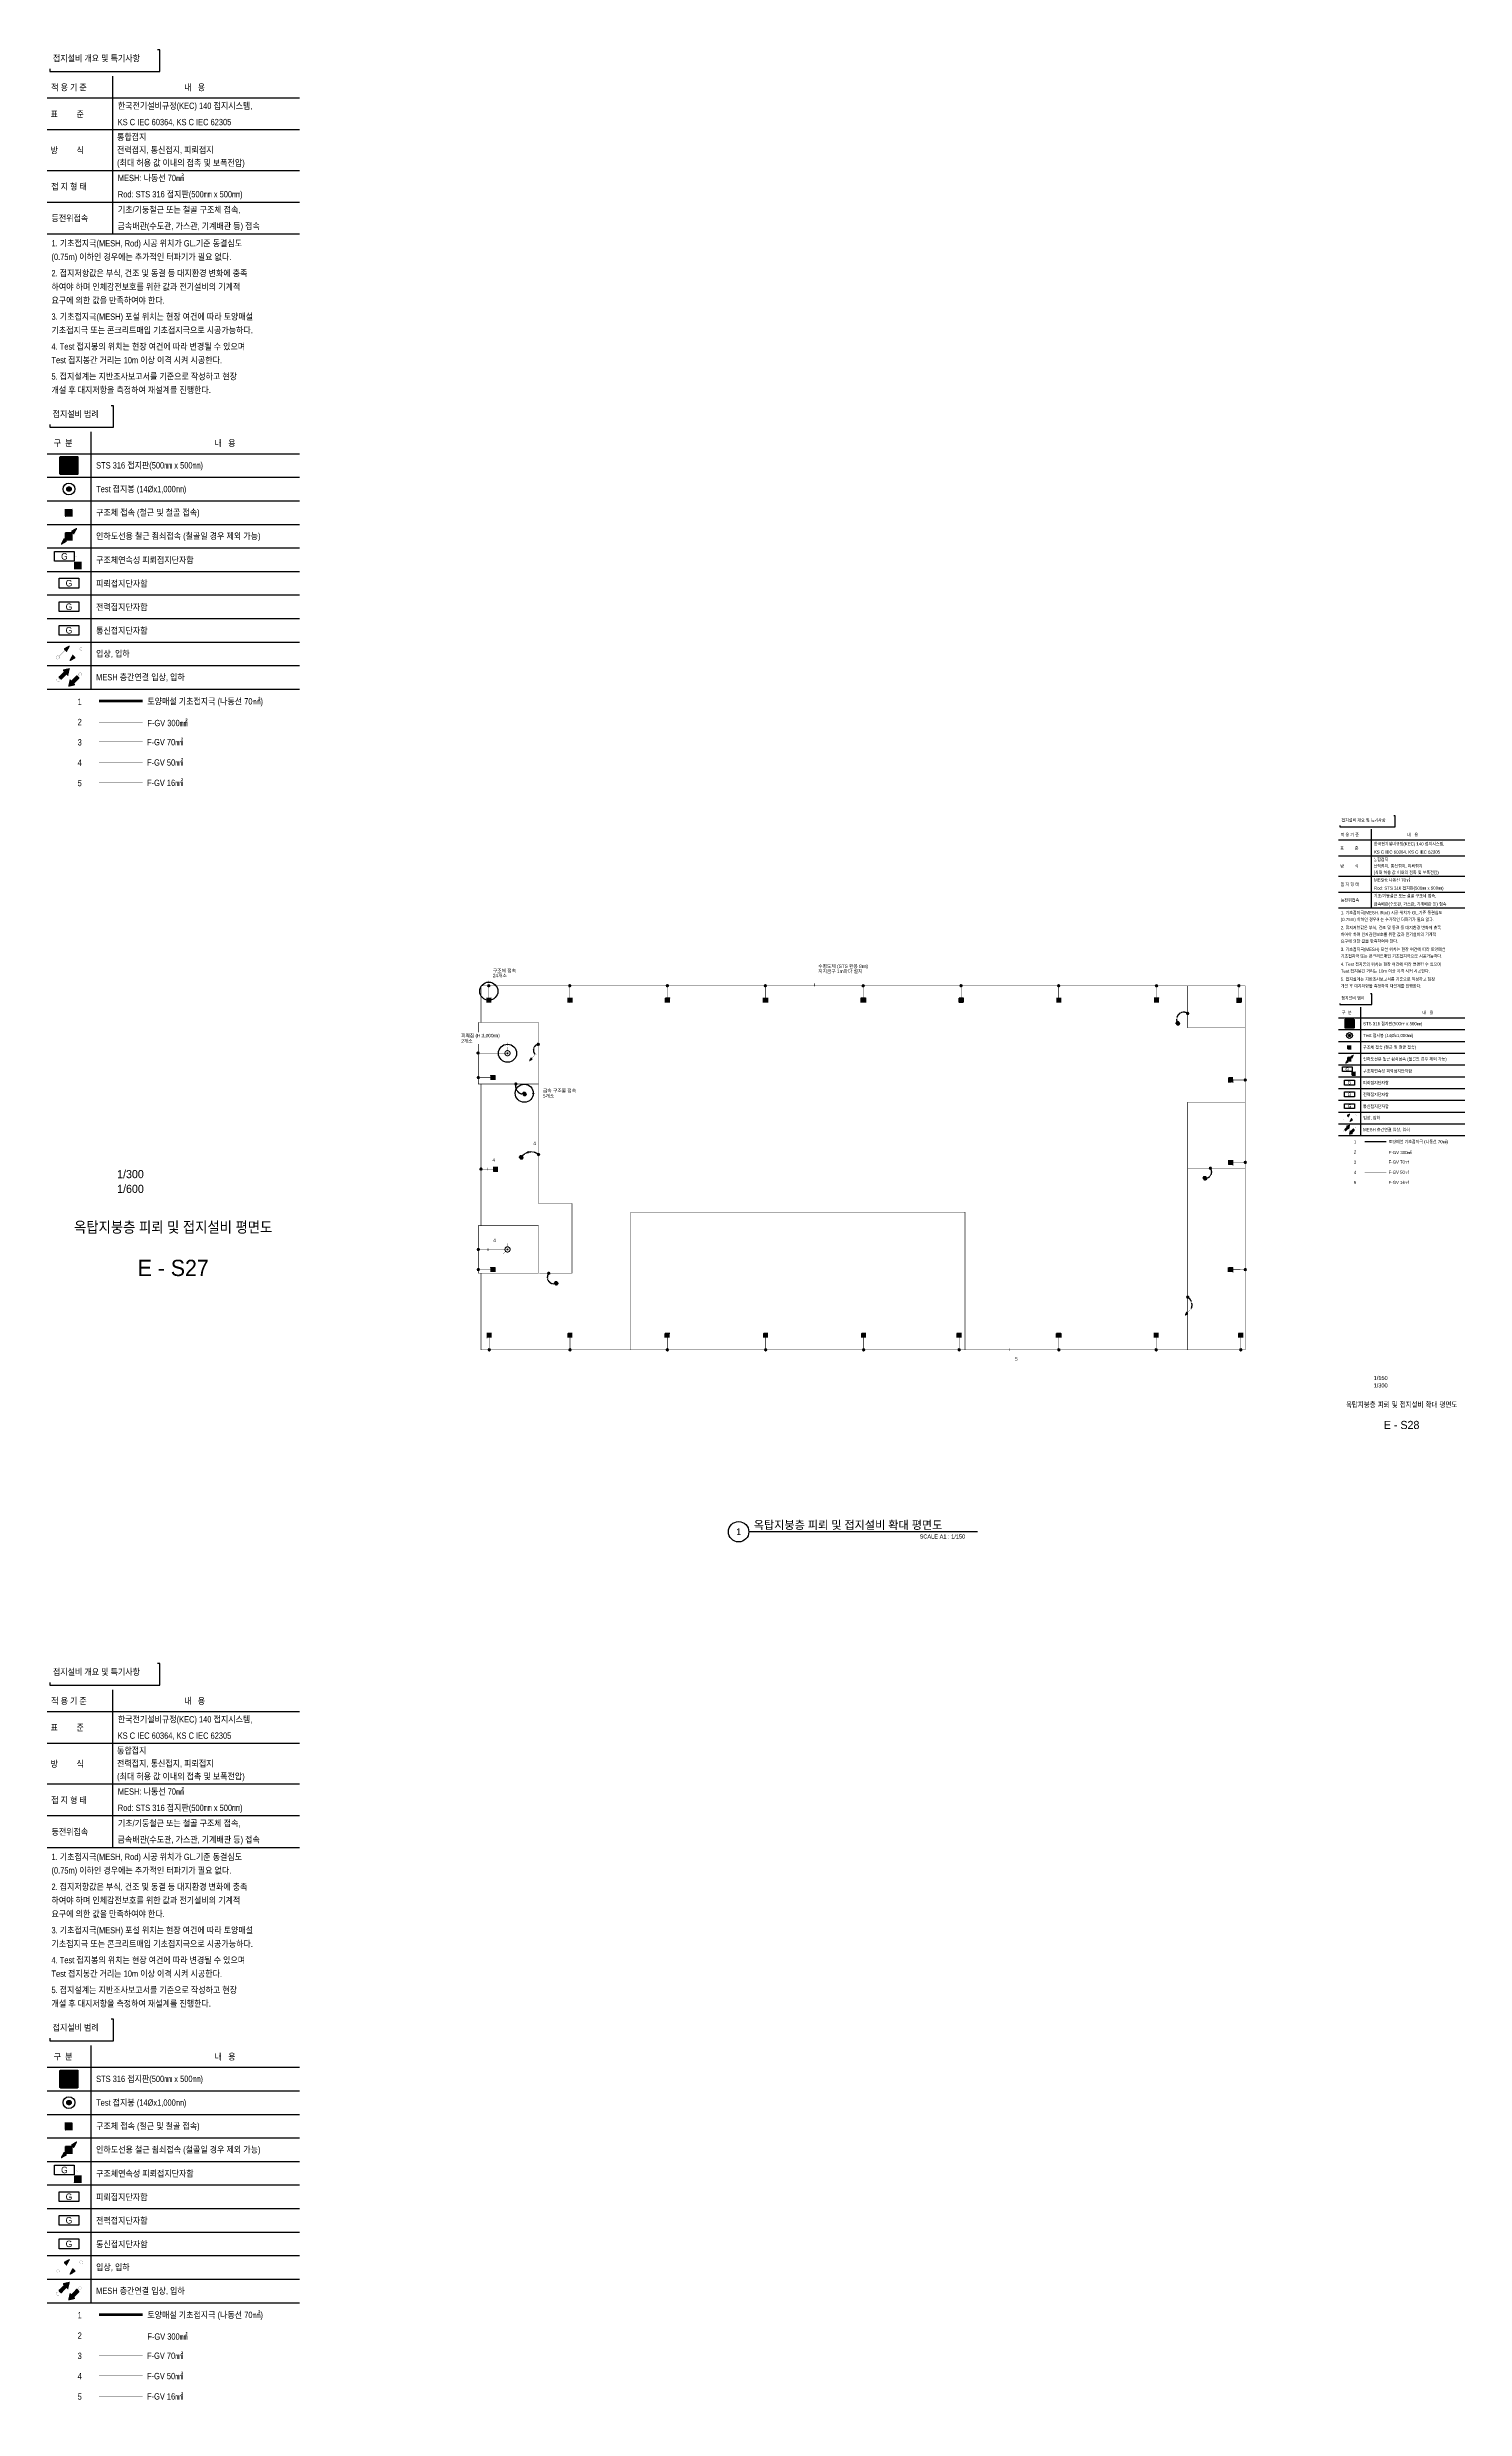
# Model space of a CAD drawing. Header units: millimetres. Extents: x 84495 to 502050, y -708375 to 1238700.
# Drawn here: x 219339 to 375900, y 977894 to 1238700 of the extents above; entities that cross this region are included whole.
import ezdxf
from ezdxf.enums import TextEntityAlignment as Align

# ---------------------------------------------------------------- set-up
doc = ezdxf.new("R2010")
doc.units = ezdxf.units.MM
doc.header["$LTSCALE"] = 150
doc.set_wipeout_variables(frame=1)
for name, pattern in [('AM_ISO09W050', [22.5, 12, -1.5, 3, -1.5, 3, -1.5]), ('C2', [18.5, 13.5, -2, 1, -2]), ('HID', [2.3, 1.5, -0.8]), ('HIDDEN', [0.375, 0.25, -0.125])]:
    doc.linetypes.add(name, pattern=pattern)
doc.layers.get('0').update_dxf_attribs({"lineweight": 0})
for name, color, linetype in [('------99 Grounding and Lightning', 3, 'Continuous'), ('------99 Grounding and Lightning_Roof', 2, 'Continuous'), ('------99 Grounding_Grounding Terminal Board_E', 3, 'Continuous'), ('------99 Grounding_Grounding Terminal Board_T', 2, 'Continuous'), ('------99 Grounding_Mesh', 6, 'Continuous'), ('-----09 E-WIRE-GV', 2, 'Continuous'), ('-----20 General Symbol', 3, 'Continuous'), ('-----29 Cable Schedule', 1, 'Continuous'), ('-----29 Indicator', 1, 'Continuous'), ('-----30 Text', 2, 'Continuous'), ('-----41 Drawing Title', 2, 'Continuous'), ('-----42 Drawing Number', 2, 'Continuous'), ('-----43 Drawing Scale', 3, 'Continuous')]:
    doc.layers.add(name, color=color, linetype=linetype)
doc.styles.add('ELEC', font='')
doc.styles.get('ELEC').set_extended_font_data('Dotum')
pattern_1 = [(180, (845852.563, 610254.6404), (-1e-14, -6.25), [])]

# ---------------------------------------------------------------- blocks, each defined once
blk = doc.blocks.new('STS 316 접지판')
blk.add_wipeout([(-254, -276), (-270, -270), (-276, -254), (-276, 254), (-270, 270), (-254, 276), (254, 276), (270, 270), (276, 254), (276, -254), (270, -270), (254, -276)])
h = blk.add_hatch(color=256)
h.dxf.hatch_style = 1
h.set_gradient(color1=(132, 132, 132), color2=(214, 214, 214), tint=1, name='SPHERICAL')
edge = h.paths.add_edge_path()
edge.add_line((-254, 276), (254, 276))
edge.add_arc((254, 254), 22.1, 0, 90, ccw=False)
edge.add_line((276, 254), (276, -254))
edge.add_arc((254, -254), 22.1, 270, 360, ccw=False)
edge.add_line((254, -276), (-254, -276))
edge.add_arc((-254, -254), 22.1, 180, 270, ccw=False)
edge.add_line((-276, -254), (-276, 254))
edge.add_arc((-254, 254), 22.1, 90, 180, ccw=False)
h.paths.add_polyline_path([(-169, 221), (169, 221, -0.668179), (173, 212), (-165, 212, -1.496606)], flags=16)
h.paths.add_polyline_path([(221, 169), (221, -169, -0.668179), (212, -173), (212, 165, -1.496606)], flags=16)
h.paths.add_polyline_path([(-173, -212), (165, -212, -1.496606), (169, -221), (-169, -221, -0.668179)], flags=16)
h.paths.add_polyline_path([(-221, 169, 0.022626), (-52, 0, 1.473564), (-43, 4, 0.045564)], flags=16)
h = blk.add_hatch(color=256)
h.set_gradient(color1=(255, 255, 255), tint=1, name='SPHERICAL')
edge = h.paths.add_edge_path()
edge.add_arc((-232, 232), 22.1, 0, 360)
edge = h.paths.add_edge_path()
edge.add_arc((-78, 249), 16.6, 0, 360)
edge = h.paths.add_edge_path()
edge.add_arc((78, 249), 16.6, 0, 360)
edge = h.paths.add_edge_path()
edge.add_arc((232, 232), 22.1, 0, 360)
edge = h.paths.add_edge_path()
edge.add_arc((249, -77), 16.6, 0, 360)
edge = h.paths.add_edge_path()
edge.add_arc((249, 77), 16.6, 0, 360)
edge = h.paths.add_edge_path()
edge.add_arc((-78, -249), 16.6, 0, 360)
edge = h.paths.add_edge_path()
edge.add_arc((78, -249), 16.6, 0, 360)
edge = h.paths.add_edge_path()
edge.add_arc((232, -232), 22.1, 0, 360)
edge = h.paths.add_edge_path()
edge.add_arc((-232, -232), 22.1, 0, 360)
edge = h.paths.add_edge_path()
edge.add_arc((-249, -77), 16.6, 0, 360)
edge = h.paths.add_edge_path()
edge.add_arc((-249, 77), 16.6, 0, 360)
edge = h.paths.add_edge_path()
edge.add_arc((0, 0), 22.1, 0, 360)
h = blk.add_hatch(color=256)
h.set_gradient(color1=(255, 255, 255), tint=1, name='SPHERICAL')
edge = h.paths.add_edge_path()
edge.add_arc((-249, -77), 16.6, 0, 360)
edge = h.paths.add_edge_path()
edge.add_arc((-249, 77), 16.6, 0, 360)
edge = h.paths.add_edge_path()
edge.add_arc((-232, 232), 22.1, 0, 360)
edge = h.paths.add_edge_path()
edge.add_arc((-78, 249), 16.6, 0, 360)
edge = h.paths.add_edge_path()
edge.add_arc((78, 249), 16.6, 0, 360)
edge = h.paths.add_edge_path()
edge.add_arc((0, 0), 22.1, 0, 360)
edge = h.paths.add_edge_path()
edge.add_arc((232, 232), 22.1, 0, 360)
h = blk.add_hatch(color=256)
h.set_gradient(color1=(132, 132, 132), one_color=1, tint=1, name='SPHERICAL')
edge = h.paths.add_edge_path()
edge.add_arc((0, 0), 22.1, 0, 360)
for points in [[(-254, 276), (254, 276, -0.414214), (276, 254), (276, -254, -0.414214), (254, -276), (-254, -276, -0.414214), (-276, -254), (-276, 254, -0.414214), (-254, 276, 0.033225)], [(-221, -169), (-221, 169, -0.668179), (-212, 173), (-43, 4, -0.414214), (-43, -4), (-212, -173, -0.668179), (-221, -169, -0.016281)], [(-169, 221), (169, 221, -0.668179), (173, 212), (4, 43, -0.414214), (-4, 43), (-173, 212, -0.668179), (-169, 221, -0.016281)], [(221, -169), (221, 169, 0.668179), (212, 173), (43, 4, 0.414214), (43, -4), (212, -173, 0.668179), (221, -169, 0.016281)], [(-169, -221), (169, -221, 0.668179), (173, -212), (4, -43, 0.414214), (-4, -43), (-173, -212, 0.668179), (-169, -221, 0.016281)]]:
    blk.add_lwpolyline(points, format="xyb")
for centre, radius in [((-249, 77), 16.6), ((-232, 232), 22.1), ((-78, 249), 16.6), ((0, 0), 22.1), ((78, 249), 16.6), ((232, 232), 22.1), ((249, 77), 16.6), ((-249, -77), 16.6), ((-232, -232), 22.1), ((-78, -249), 16.6), ((78, -249), 16.6), ((232, -232), 22.1), ((249, -77), 16.6)]:
    blk.add_circle(centre, radius)
blk = doc.blocks.new('구조체접속')
h = blk.add_hatch()
h.set_pattern_fill('ANGLE', color=1, scale=200)
h.set_pattern_definition([(0, (0, 0), (0, 55), [40, -15]), (90, (0, 0), (-55, 3e-15), [40, -15])])
h.paths.add_polyline_path([(168, 168), (-168, 168), (-168, -168), (168, -168)])
at = {"color": 1}
for p, q in [((166, 168), (168, 166)), ((-168, -166), (-166, -168))]:
    blk.add_line(p, q, dxfattribs=at)
at = {"color": 1, "const_width": 2}
blk.add_lwpolyline([(168, 168), (-168, 168), (-168, -168), (168, -168)], close=True, dxfattribs=at)
blk = doc.blocks.new("'인하도선용 수직철근 또는 철골")
h = blk.add_hatch()
h.set_pattern_fill('ANSI31', color=256, scale=50, angle=135)
h.set_pattern_definition(pattern_1)
h.paths.add_polyline_path([(291, 293), (180, 89), (88, 181)])
h = blk.add_hatch()
h.set_pattern_fill('ANSI31', color=256, scale=50, angle=135)
h.set_pattern_definition(pattern_1)
h.paths.add_polyline_path([(-291, -293), (-180, -89), (-88, -181)])
at = {"const_width": 3.93}
for points in [[(293, 293), (181, 88), (88, 181), (293, 293)], [(-293, -293), (-181, -88), (-88, -181), (-293, -293)]]:
    blk.add_lwpolyline(points, dxfattribs=at)
at = {"xscale": 0.8, "yscale": 0.8, "zscale": 0.8}
blk.add_blockref('구조체접속', (0, 0), dxfattribs=at)
blk = doc.blocks.new('입상입하1')
h = blk.add_hatch()
h.set_pattern_fill('ANSI31', color=256, scale=50, angle=135)
h.set_pattern_definition([(180, (845993.8846, 610394.13), (-1e-14, -6.25), [])])
h.paths.add_polyline_path([(432, 432), (321, 228), (229, 321)])
at = {"const_width": 3.93}
blk.add_lwpolyline([(0, 61, -1), (0, -61, -1), (0, 61)], format="xyb", dxfattribs=at)
for points in [[(43, 43), (275, 275)], [(434, 433), (322, 227), (229, 321), (434, 433)]]:
    blk.add_lwpolyline(points, dxfattribs=at)
blk = doc.blocks.new('입상입하2')
h = blk.add_hatch()
h.set_pattern_fill('ANSI31', color=256, scale=100, angle=135)
h.set_pattern_definition([(180, (0, 0), (-2e-14, -12.5), [])])
h.paths.add_polyline_path([(326, 242), (377, 192), (433, 433), (192, 377), (242, 326), (39, 124), (124, 39)])
at = {"const_width": 3.93}
blk.add_lwpolyline([(0, 61, -1), (0, -61, -1), (0, 61)], format="xyb", dxfattribs=at)
blk.add_lwpolyline([(377, 192), (326, 242), (124, 39), (39, 124), (242, 326), (192, 377), (433, 433)], close=True, dxfattribs=at)
blk = doc.blocks.new('A$Cbdca0f5f')
at = {"color": 0}
blk.add_lwpolyline([(-360, -360), (-360, 0), (360, 0), (360, -360)], close=True, dxfattribs=at)
at = {"color": 0, "style": 'ELEC'}
blk.add_text('G', height=240, dxfattribs=at).set_placement((0, -180), align=Align.MIDDLE)
blk = doc.blocks.new('구조체연속성 TEST 단자함')
at = {"const_width": 2}
blk.add_lwpolyline([(491, -200), (491, -100, 0.414214), (391, 0), (360, 0)], format="xyb", dxfattribs=at)
at = {"layer": '------99 Grounding_Grounding Terminal Board_E'}
blk.add_blockref('A$Cbdca0f5f', (0, 180), dxfattribs=at)
at = {"xscale": 0.8, "yscale": 0.8, "zscale": 0.8}
blk.add_blockref('구조체접속', (491, -334), dxfattribs=at)
blk = doc.blocks.new('접지봉')
at = {"linetype": 'HID', "ltscale": 200}
h = blk.add_hatch(color=256, dxfattribs=at)
h.dxf.hatch_style = 1
edge = h.paths.add_edge_path()
edge.add_arc((0, 0), 102, 0, 360)
blk.add_circle((0, 0), 271)
blk.add_circle((0, 0), 102, dxfattribs=at)
blk = doc.blocks.new('A13')
blk.add_lwpolyline([(-300, 0), (-300, 300), (300, 300), (300, 0)], close=True)
at = {"style": 'ELEC'}
blk.add_text('G', height=200, dxfattribs=at).set_placement((0, 150), align=Align.MIDDLE)
blk = doc.blocks.new('A$C8673a4d5')
blk.add_wipeout([(-32961, -47990), (-32961, -50363), (-32661, -50363), (-32661, -50663), (-25624, -50663), (-25624, -48290), (-25924, -48290), (-25924, -47990)]).dxf.layer = '-----29 Cable Schedule'
blk.add_wipeout([(-32961, -51192), (-5100, -51192), (-5100, -91305), (-32961, -91305)]).dxf.layer = '-----29 Cable Schedule'
at = {"layer": '-----29 Cable Schedule'}
blk.add_lwpolyline([(-32661, -50363), (-32661, -50663), (-25624, -50663), (-25624, -48290), (-25924, -48290)], dxfattribs=at)
blk.add_wipeout([(-32961, -47990), (-25924, -47990), (-25924, -50363), (-32961, -50363)]).dxf.layer = '-----29 Cable Schedule'
at = {"layer": '-----30 Text', "style": 'ELEC', "width": 0.9}
blk.add_text('접지설비 범례', height=700, dxfattribs=at).set_placement((-32369, -49206), align=Align.MIDDLE_LEFT)
blk.add_wipeout([(-32961, -51193), (-5100, -51193), (-5100, -91306), (-32961, -91306)]).dxf.layer = '-----29 Cable Schedule'
at = {"layer": '-----09 E-WIRE-GV', "color": 6, "linetype": 'AM_ISO09W050', "ltscale": 0.5, "const_width": 300}
blk.add_lwpolyline([(-27238, -80908), (-22438, -80908)], dxfattribs=at)
at = {"layer": '-----09 E-WIRE-GV', "color": 1, "linetype": 'C2', "ltscale": 0.5, "const_width": 30}
blk.add_lwpolyline([(-27238, -83304), (-22438, -83304)], dxfattribs=at)
at = {"layer": '-----09 E-WIRE-GV', "color": 3, "linetype": 'C2', "ltscale": 0.5, "const_width": 30}
blk.add_lwpolyline([(-27238, -85417), (-22438, -85417)], dxfattribs=at)
at = {"layer": '-----09 E-WIRE-GV', "color": 4, "linetype": 'C2', "ltscale": 0.5, "const_width": 30}
blk.add_lwpolyline([(-27238, -87664), (-22438, -87664)], dxfattribs=at)
at = {"layer": '-----09 E-WIRE-GV', "color": 2, "linetype": 'C2', "ltscale": 0.5, "const_width": 30}
blk.add_lwpolyline([(-27238, -89912), (-22438, -89912)], dxfattribs=at)
at = {"layer": '-----29 Cable Schedule'}
blk.add_line((-28161, -51193), (-28161, -79593), dxfattribs=at)
for points in [[(-32961, -53593), (-5100, -53593)], [(-32961, -56193), (-5100, -56193)], [(-32961, -58793), (-5100, -58793)], [(-32961, -61393), (-5100, -61393)], [(-32961, -63993), (-5100, -63993)], [(-32961, -66593), (-5100, -66593)], [(-32961, -69193), (-5100, -69193)], [(-32961, -71793), (-5100, -71793)], [(-32961, -74393), (-5100, -74393)], [(-32961, -76993), (-5100, -76993)], [(-32961, -79593), (-5100, -79593)]]:
    blk.add_lwpolyline(points, dxfattribs=at)
at = {"layer": '------99 Grounding and Lightning'}
for name, p, xscale, yscale, zscale in [('구조체접속', (-30561, -60093), 2.4, 2.4, 2.4), ("'인하도선용 수직철근 또는 철골", (-30561, -62693), 3, 3, 3), ('구조체연속성 TEST 단자함', (-31062, -64931), 3, 3, 3)]:
    blk.add_blockref(name, p, dxfattribs=dict(at, xscale=xscale, yscale=yscale, zscale=zscale))
at = {"layer": '------99 Grounding_Grounding Terminal Board_E', "xscale": 3, "yscale": 3, "zscale": 3}
for p in [(-30561, -67353), (-30561, -69953)]:
    blk.add_blockref('A$Cbdca0f5f', p, dxfattribs=at)
at = {"layer": '------99 Grounding_Grounding Terminal Board_T', "xscale": 3.6, "yscale": 3.6, "zscale": 3.6}
blk.add_blockref('A13', (-30561, -73633), dxfattribs=at)
at = {"layer": '-----20 General Symbol', "xscale": 3, "yscale": 3, "zscale": 3}
for name, p in [('입상입하1', (-31786, -76095)), ('입상입하2', (-31798, -78616))]:
    blk.add_blockref(name, p, dxfattribs=at)
at = {"layer": '-----20 General Symbol', "xscale": 3, "yscale": 3, "zscale": 3, "rotation": 179.9999999997969}
for name, p in [('입상입하1', (-29184, -75140)), ('입상입하2', (-29324, -77969))]:
    blk.add_blockref(name, p, dxfattribs=at)
at = {"layer": '-----30 Text', "style": 'ELEC', "width": 0.9}
for s, p in [('내   용', (-14473, -52422)), ('STS 316 접지판(500㎜ x 500㎜)', (-27561, -54875)), ('Test 접지봉 (14Øx1,000㎜)', (-27561, -57493)), ('구조체 접속 (철근 및 철골 접속)', (-27561, -60083)), ('인하도선용 철근 죔쇠접속 (철골일 경우 제외 가능)', (-27561, -62683)), ('구조체연속성 피뢰접지단자함', (-27561, -65331)), ('피뢰접지단자함', (-27561, -67931)), ('전력접지단자함', (-27561, -70531)), ('통신접지단자함', (-27561, -73131)), ('입상, 입하', (-27561, -75675)), ('MESH 층간연결 입상, 입하', (-27561, -78275)), ('토양매설 기초접지극 (나동선 70㎟)', (-21904, -80938)), ('F-GV 300㎟ ', (-21904, -83333)), ('F-GV 70㎟', (-21940, -85447)), ('F-GV 50㎟', (-21940, -87694)), ('F-GV 16㎟', (-21940, -89941))]:
    blk.add_text(s, height=700, dxfattribs=at).set_placement(p, align=Align.MIDDLE_LEFT)
blk.add_wipeout([(-32961, -11903), (-5100, -11903), (-5100, -47690), (-32961, -47690)]).dxf.layer = '-----29 Cable Schedule'
at = {"layer": '------99 Grounding_Mesh', "xscale": 3.6, "yscale": 3.6, "zscale": 3.6}
blk.add_blockref('STS 316 접지판', (-30561, -54893), dxfattribs=at)
for points, layer in [([(-32961, -11903), (-5100, -11903), (-5100, -47690), (-32961, -47690)], '-----29 Cable Schedule'), ([(-30090, -83689), (-30090, -82716), (-29247, -82229), (-28404, -82716), (-28404, -83689), (-29247, -84176)], '-----29 Indicator'), ([(-30090, -90431), (-30090, -89457), (-29247, -88970), (-28404, -89457), (-28404, -90431), (-29247, -90917)], '-----29 Indicator')]:
    blk.add_wipeout(points).dxf.layer = layer
at = {"layer": '-----29 Cable Schedule'}
for points in [[(-32961, -14303), (-5100, -14303)], [(-32961, -17803), (-5100, -17803)], [(-32961, -22303), (-5100, -22303)], [(-32961, -25803), (-5100, -25803)], [(-32961, -29303), (-5100, -29303)]]:
    blk.add_lwpolyline(points, dxfattribs=at)
at = {"layer": '------99 Grounding and Lightning', "xscale": 2.4, "yscale": 2.4, "zscale": 2.4}
blk.add_blockref('접지봉', (-30561, -57493), dxfattribs=at)
at = {"layer": '-----30 Text', "style": 'ELEC', "width": 0.9}
for s, p in [('적 용 기 준', (-32525, -13133)), ('내   용', (-17834, -13133)), ('한국전기설비규정(KEC) 140 접지시스템,', (-25161, -15165)), ('표         준', (-32594, -16073)), ('통합접지', (-25245, -18609)), ('KS C IEC 60364, KS C IEC 62305', (-25182, -16965)), ('방         식', (-32594, -20083)), ('전력접지, 통신접지, 피뢰접지 ', (-25245, -20036)), ('(최대 허용 값 이내의 접촉 및 보폭전압)', (-25245, -21462)), ('MESH: 나동선 70㎟', (-25161, -23136)), ('접 지 형 태', (-32525, -24091)), ('Rod: STS 316 접지판(500㎜ x 500㎜)', (-25161, -24936)), ('등전위접속', (-32491, -27583)), ('금속배관(수도관, 가스관, 기계배관 등) 접속', (-25197, -28444)), ('기초/기둥철근 또는 철골 구조체 접속,', (-25161, -26644)), ('1. 기초접지극(MESH, Rod) 시공 위치가 GL.기준 동결심도', (-32491, -30353)), ('2. 접지저항값은 부식, 건조 및 동결 등 대지환경 변화에 충족', (-32491, -33653)), ('(0.75m) 이하인 경우에는 추가적인 터파기가 필요 없다.', (-32491, -31853)), ('하여야 하며 인체감전보호를 위한 값과 전기설비의 기계적 ', (-32491, -35153)), ('요구에 의한 값을 만족하여야 한다.', (-32491, -36653)), ('3. 기초접지극(MESH) 포설 위치는 현장 여건에 따라 토양매설', (-32491, -38453)), ('4. Test 접지봉의 위치는 현장 여건에 따라 변경될 수 있으며', (-32491, -41753)), ('기초접지극 또는 콘크리트매입 기초접지극으로 시공가능하다.', (-32491, -39953)), ('Test 접지봉간 거리는 10m 이상 이격 시켜 시공한다.', (-32491, -43253)), ('5. 접지설계는 지반조사보고서를 기준으로 작성하고 현장 ', (-32491, -45053)), ('개설 후 대지저항을 측정하여 재설계를 진행한다.', (-32491, -46553)), ('구  분', (-32253, -52408))]:
    blk.add_text(s, height=700, dxfattribs=at).set_placement(p, align=Align.MIDDLE_LEFT)
for points, layer in [([(-32961, -8700), (-32961, -11074), (-32661, -11074), (-32661, -11374), (-20506, -11374), (-20506, -9000), (-20806, -9000), (-20806, -8700)], '-----29 Cable Schedule'), ([(-30090, -81442), (-30090, -80468), (-29247, -79982), (-28404, -80468), (-28404, -81442), (-29247, -81929)], '-----29 Indicator'), ([(-30090, -88183), (-30090, -87210), (-29247, -86723), (-28404, -87210), (-28404, -88183), (-29247, -88670)], '-----29 Indicator')]:
    blk.add_wipeout(points).dxf.layer = layer
at = {"layer": '-----29 Cable Schedule'}
blk.add_lwpolyline([(-32661, -11074), (-32661, -11374), (-20506, -11374), (-20506, -9000), (-20806, -9000)], dxfattribs=at)
at = {"layer": '-----30 Text', "style": 'ELEC', "width": 0.9}
for s, p in [('1', (-29603, -80979)), ('5', (-29603, -89960))]:
    blk.add_text(s, height=700, dxfattribs=at).set_placement(p, align=Align.MIDDLE_LEFT)
blk.add_wipeout([(-30090, -85936), (-30090, -84963), (-29247, -84476), (-28404, -84963), (-28404, -85936), (-29247, -86423)]).dxf.layer = '-----29 Indicator'
for s, p in [('2', (-29603, -83226)), ('3', (-29603, -85465)), ('4', (-29603, -87713))]:
    blk.add_text(s, height=700, dxfattribs=at).set_placement(p, align=Align.MIDDLE_LEFT)
blk.add_wipeout([(-32961, -8700), (-20806, -8700), (-20806, -11074), (-32961, -11074)]).dxf.layer = '-----29 Cable Schedule'
at = {"layer": '-----29 Cable Schedule'}
blk.add_lwpolyline([(-25761, -11903), (-25761, -29303)], dxfattribs=at)
at = {"layer": '-----30 Text', "style": 'ELEC', "width": 0.9}
blk.add_text('접지설비 개요 및 특기사항', height=700, dxfattribs=at).set_placement((-32331, -9925), align=Align.MIDDLE_LEFT)
blk = doc.blocks.new('접속점 (본딩)')
h = blk.add_hatch(color=256)
h.dxf.hatch_style = 1
h.paths.add_polyline_path([(125, 0, 1), (-125, 0, 1)])
at = {"const_width": 2}
for points in [[(125, 0, 1), (-125, 0)], [(125, 0, -1), (-125, 0)]]:
    blk.add_lwpolyline(points, format="xyb", dxfattribs=at)
blk = doc.blocks.new('피뢰침')
h = blk.add_hatch(color=256)
h.dxf.hatch_style = 1
h.paths.add_polyline_path([(-231, 0, 1), (231, 0, 1)])
h.paths.add_polyline_path([(155, 0, -1), (-155, 0, -1)], flags=16)
h.paths.add_polyline_path([(74, 0, -1), (-74, 0, -1)], flags=0)
h = blk.add_hatch(color=256)
h.dxf.hatch_style = 1
h.paths.add_polyline_path([(74, 0, 1), (-74, 0, 1)])
at = {"const_width": 2}
for points in [[(231, 0, 1), (-231, 0)], [(-231, 0, 1), (231, 0)], [(155, 0, 1), (-155, 0)], [(-155, 0, 1), (155, 0)], [(74, 0, 1), (-74, 0)], [(-74, 0, 1), (74, 0)]]:
    blk.add_lwpolyline(points, format="xyb", dxfattribs=at)
for points in [[(0, 231), (0, 461)], [(-163, -163), (-326, -326)], [(163, -163), (326, -326)]]:
    blk.add_lwpolyline(points, dxfattribs=at)
blk = doc.blocks.new('구조물 본딩')
h = blk.add_hatch()
h.set_pattern_fill('ANSI31', color=256, scale=100)
h.set_pattern_definition([(45, (885657.932, 430533.103), (-8.83883476, 8.83883476), [])])
h.paths.add_polyline_path([(-75, -130), (75, -130), (150, 0), (75, 130), (-75, 130), (-150, 0)])
at = {"const_width": 2}
blk.add_lwpolyline([(75, -130), (150, 0), (75, 130), (-75, 130), (-150, 0), (-75, -130)], close=True, dxfattribs=at)

msp = doc.modelspace()

# ---------------------------------------------------------------- linework, layer by layer
at = {"layer": '------99 Grounding and Lightning_Roof', "linetype": 'HIDDEN', "ltscale": 10, "const_width": 50}
for points in [[(267250, 1131000), (267250, 1135050), (345300, 1135050)], [(351650, 1130400), (351650, 1122200)], [(267250, 1124200), (267250, 1108550)], [(273703, 1103300), (277300, 1103300), (277300, 1111000), (273600, 1111000), (273600, 1124200)], [(351650, 1114900), (351650, 1094850), (320700, 1094850)], [(345300, 1114900), (345300, 1094850)], [(267250, 1103300), (267250, 1094850), (283800, 1094850)]]:
    msp.add_lwpolyline(points, dxfattribs=at)
at = {"layer": '------99 Grounding and Lightning_Roof', "linetype": 'HIDDEN', "ltscale": 10, "const_width": 50, "elevation": 0}
for points in [[(345300, 1135050), (345300, 1130400), (351650, 1130400), (351650, 1135050)], [(283800, 1110050), (320700, 1110050), (320700, 1094850), (283800, 1094850)]]:
    msp.add_lwpolyline(points, close=True, dxfattribs=at)
at = {"layer": '------99 Grounding and Lightning_Roof', "linetype": 'HIDDEN', "ltscale": 10, "const_width": 50}
for points in [[(266950, 1131000), (273600, 1131000), (273600, 1124200), (266950, 1124200)], [(345300, 1122200), (351650, 1122200), (351650, 1114900), (345300, 1114900)], [(266950, 1108550), (273600, 1108550), (273600, 1103300), (266950, 1103300)]]:
    msp.add_lwpolyline(points, close=True, dxfattribs=at)
at = {"layer": '-----09 E-WIRE-GV', "color": 4, "linetype": 'C2', "ltscale": 0.1, "const_width": 50, "elevation": 0}
for points in [[(268109, 1135050), (268113, 1133699)], [(277052, 1135050), (277055, 1133699)], [(287836, 1135050), (287840, 1133699)], [(298651, 1135050), (298655, 1133699)], [(309455, 1135050), (309459, 1133699)], [(320269, 1135050), (320272, 1133699)], [(331048, 1135050), (331052, 1133699)], [(341855, 1135050), (341858, 1133699)], [(350951, 1135050), (350955, 1133699)], [(267250, 1114800), (268601, 1114800)]]:
    msp.add_lwpolyline(points, dxfattribs=at)
at = {"layer": '-----09 E-WIRE-GV', "color": 4, "linetype": 'C2', "ltscale": 0.3, "const_width": 50}
for points in [[(270175, 1127600), (266950, 1127600)], [(270175, 1105925), (266950, 1105925)]]:
    msp.add_lwpolyline(points, dxfattribs=at)
at = {"layer": '-----09 E-WIRE-GV', "color": 4, "linetype": 'C2', "ltscale": 0.1, "const_width": 50}
for points in [[(266950, 1124906), (268301, 1124906)], [(351653, 1124641), (350302, 1124637)], [(351653, 1115540), (350298, 1115537)], [(266950, 1103703), (268301, 1103703)], [(351653, 1103703), (350298, 1103700)], [(268159, 1094844), (268159, 1096195)], [(277081, 1094844), (277081, 1096195)], [(287833, 1094844), (287833, 1096195)], [(298687, 1094844), (298687, 1096195)], [(309507, 1094844), (309507, 1096195)], [(320065, 1094844), (320065, 1096195)], [(331073, 1094844), (331073, 1096195)], [(341823, 1094844), (341823, 1096195)], [(351159, 1094844), (351159, 1096195)]]:
    msp.add_lwpolyline(points, dxfattribs=at)
at = {"layer": '-----09 E-WIRE-GV', "color": 4, "linetype": 'C2', "ltscale": 0.3}
for centre, radius, start, end in [((344861, 1131333), 790, 56.22868, 213.26068), ((273676, 1127940), 649, 96.67894, 229.4123), ((271929, 1123954), 863, 163.42466, 278.08464), ((272793, 1115385), 1306, 51.84824, 146.8052), ((347264, 1114481), 684, 264.66306, 37.72765), ((275281, 1102856), 709, 141.25882, 292.25909), ((344745, 1099795), 1035, 338.05684, 57.58441)]:
    msp.add_arc(centre, radius, start, end, dxfattribs=at)
at = {"layer": '-----29 Indicator'}
for points in [[(269675, 1129257, 0, 0, 0), (270175, 1129257, 0, 0, 0), (270175, 1128750, 64.2, 64.2, 0), (270175, 1128450, 0, 0, 0)], [(326034, 1093837, 0, 0, 0), (325650, 1093837, 0, 0, 0), (325650, 1094700, 64.2, 64.2, 0), (325650, 1095000, 0, 0, 0)]]:
    msp.add_lwpolyline(points, format="xyseb", dxfattribs=at)
at = {"layer": '-----41 Drawing Title', "color": 7}
msp.add_line((322073, 1074750), (296827, 1074750), dxfattribs=at)
msp.add_circle((295702, 1074750), 1125, dxfattribs=at)

# ---------------------------------------------------------------- block references
at = {"layer": '------99 Grounding and Lightning', "xscale": 1.5, "yscale": 1.5, "zscale": 1.5}
for name, p, rotation in [('접속점 (본딩)', (268109, 1135050), 180.1583061860748), ('접속점 (본딩)', (277052, 1135050), 180.1583061860748), ('접속점 (본딩)', (287836, 1135050), 180.1583061860748), ('접속점 (본딩)', (298651, 1135050), 180.1583061860748), ('접속점 (본딩)', (309455, 1135050), 180.1583061860748), ('접속점 (본딩)', (320269, 1135050), 180.1583061860748), ('접속점 (본딩)', (331048, 1135050), 180.1583061860748), ('접속점 (본딩)', (341855, 1135050), 180.1583061860748), ('접속점 (본딩)', (350951, 1135050), 180.1583061860748), ('구조체접속', (268114, 1133447), 180.1583061860748), ('구조체접속', (277056, 1133447), 180.1583061860748), ('구조체접속', (287840, 1133447), 180.1583061860748), ('구조체접속', (298655, 1133447), 180.1583061860748), ('구조체접속', (309460, 1133447), 180.1583061860748), ('구조체접속', (320273, 1133447), 180.1583061860748), ('구조체접속', (331053, 1133447), 180.1583061860748), ('구조체접속', (341859, 1133447), 180.1583061860748), ('접속점 (본딩)', (345300, 1131990), 89.99999999999999), ('구조체접속', (350956, 1133447), 180.1583061860748), ('접속점 (본딩)', (266929, 1127622), 89.99999999999999), ('접속점 (본딩)', (273572, 1128581), 89.99999999999999), ('접속점 (본딩)', (266950, 1124906), 270), ('구조체접속', (268553, 1124906), 270), ('접속점 (본딩)', (271102, 1124200), 89.99999999999999), ('구조체접속', (350050, 1124636), 90.15830618607488), ('접속점 (본딩)', (351653, 1124641), 90.15830618607488), ('접속점 (본딩)', (273600, 1116412), 89.99999999999999), ('접속점 (본딩)', (267250, 1114800), 270), ('구조체접속', (268853, 1114800), 270), ('접속점 (본딩)', (347805, 1114900), 89.99999999999999), ('구조체접속', (350050, 1115536), 90.15830618607488), ('접속점 (본딩)', (351653, 1115540), 90.15830618607488), ('접속점 (본딩)', (266950, 1105925), 89.99999999999999), ('접속점 (본딩)', (266950, 1103703), 270), ('구조체접속', (268553, 1103703), 270), ('접속점 (본딩)', (274728, 1103300), 89.99999999999999), ('구조체접속', (350050, 1103699), 90.15830618607488), ('접속점 (본딩)', (351653, 1103703), 90.15830618607488), ('접속점 (본딩)', (345300, 1100668), 89.99999999999999)]:
    msp.add_blockref(name, p, dxfattribs=dict(at, rotation=rotation))
for name, p in [('구조물 본딩', (344210, 1130900)), ('피뢰침', (270175, 1127600)), ('구조물 본딩', (272050, 1123100)), ('구조물 본딩', (271700, 1116100)), ('구조물 본딩', (347200, 1113800)), ('피뢰침', (270175, 1105925)), ('구조물 본딩', (275550, 1102200)), ('구조체접속', (268159, 1096447)), ('구조체접속', (277081, 1096447)), ('구조체접속', (287833, 1096447)), ('구조체접속', (298687, 1096447)), ('구조체접속', (309507, 1096447)), ('구조체접속', (320065, 1096447)), ('구조체접속', (331073, 1096447)), ('구조체접속', (341823, 1096447)), ('구조체접속', (351159, 1096447)), ('접속점 (본딩)', (268159, 1094844)), ('접속점 (본딩)', (277081, 1094844)), ('접속점 (본딩)', (287833, 1094844)), ('접속점 (본딩)', (298687, 1094844)), ('접속점 (본딩)', (309507, 1094844)), ('접속점 (본딩)', (320065, 1094844)), ('접속점 (본딩)', (331073, 1094844)), ('접속점 (본딩)', (341823, 1094844)), ('접속점 (본딩)', (351159, 1094844))]:
    msp.add_blockref(name, p, dxfattribs=at)
at = {"layer": '-----20 General Symbol', "xscale": 1.5, "yscale": 1.5, "zscale": 1.5, "rotation": 180}
for p in [(273253, 1127447), (345653, 1099344)]:
    msp.add_blockref('입상입하1', p, dxfattribs=at)
at = {"layer": '-----29 Cable Schedule'}
for p in [(252300, 1247400), (252300, 1069200)]:
    msp.add_blockref('A$C8673a4d5', p, dxfattribs=at)
at = {"layer": '-----29 Cable Schedule', "xscale": 0.5, "yscale": 0.5, "zscale": 0.5}
msp.add_blockref('A$C8673a4d5', (378450, 1158300), dxfattribs=at)

# ---------------------------------------------------------------- texts
at = {"layer": '-----41 Drawing Title', "style": 'ELEC'}
for s, height, width, p in [('옥탑지붕층 피뢰 및 접지설비 평면도', 1200, 0.9, (233250, 1108390)), ('옥탑지붕층 피뢰 및 접지설비 확대 평면도', 600, 0.85, (368925, 1088795))]:
    msp.add_text(s, height=height, dxfattribs=dict(at, width=width)).set_placement(p, align=Align.MIDDLE_CENTER)
at = {"layer": '-----41 Drawing Title', "color": 7, "style": 'ELEC'}
msp.add_text('1', height=750, dxfattribs=at).set_placement((295702, 1074750), align=Align.MIDDLE)
at = {"layer": '-----41 Drawing Title', "color": 2, "style": 'ELEC'}
msp.add_text('옥탑지붕층 피뢰 및 접지설비 확대 평면도', height=900, dxfattribs=at).set_placement((297367, 1075050))
at = {"layer": '-----41 Drawing Title', "style": 'ELEC'}
msp.add_text('SCALE A1 : 1/150', height=450, dxfattribs=at).set_placement((320731, 1074000), align=Align.RIGHT)
at = {"layer": '-----42 Drawing Number', "style": 'ELEC'}
for s, height, p in [('E - S27', 1800, (233250, 1103890)), ('E - S28', 900, (368925, 1086545))]:
    msp.add_text(s, height=height, dxfattribs=at).set_placement(p, align=Align.MIDDLE_CENTER)
at = {"layer": '-----43 Drawing Scale', "style": 'ELEC'}
for s, height, p in [('1/300', 900, (227060, 1113800)), ('1/600', 900, (227060, 1112170)), ('1/150', 450, (365830, 1091500)), ('1/300', 450, (365830, 1090685))]:
    msp.add_text(s, height=height, dxfattribs=at).set_placement(p)

# ---------------------------------------------------------------- next in the draw order: wipeouts: each hides what was drawn before it
for points in [[(304434, 1137543), (310359, 1137543), (310359, 1136356), (304434, 1136356)], [(268495, 1137031), (271407, 1137031), (271407, 1135896), (268495, 1135896)], [(264982, 1129901), (269675, 1129901), (269675, 1128614), (264982, 1128614)], [(274017, 1123784), (278176, 1123784), (278176, 1122571), (274017, 1122571)], [(272833, 1117455), (272833, 1117861), (273184, 1118064), (273536, 1117861), (273536, 1117455), (273184, 1117253)], [(268310, 1115611), (268310, 1116016), (268661, 1116219), (269013, 1116016), (269013, 1115611), (268661, 1115408)], [(268401, 1106728), (268401, 1107133), (268752, 1107336), (269104, 1107133), (269104, 1106728), (268752, 1106525)], [(326034, 1093634), (326034, 1094039), (326386, 1094242), (326737, 1094039), (326737, 1093634), (326386, 1093431)]]:
    msp.add_wipeout(points).dxf.layer = '-----29 Indicator'

# ---------------------------------------------------------------- next in the draw order: linework, layer by layer
at = {"layer": '-----29 Indicator', "elevation": 0}
for points in [[(268495, 1136463, 0, 0, 0), (268111, 1136463, 0, 0, 0), (268111, 1135600, 64.2, 64.2, 0), (268111, 1135300, 0, 0, 0)], [(274017, 1123178, 0, 0, 0), (273178, 1123178, 64.2, 64.2, 0), (272877, 1123178, 0, 0, 0)], [(272833, 1117658, 0, 0, 0), (272449, 1117658, 0, 0, 0), (272449, 1116795, 64.2, 64.2, 0), (272449, 1116495, 0, 0, 0)], [(268310, 1115813, 0, 0, 0), (267926, 1115813, 0, 0, 0), (267926, 1114950, 64.2, 64.2, 0), (267926, 1114650, 0, 0, 0)]]:
    msp.add_lwpolyline(points, format="xyseb", dxfattribs=at)
at = {"layer": '-----29 Indicator'}
for points in [[(304434, 1136949, 0, 0, 0), (304050, 1136949, 0, 0, 0), (304050, 1135300, 64.2, 64.2, 0), (304050, 1135000, 0, 0, 0)], [(268401, 1106930, 0, 0, 0), (268017, 1106930, 0, 0, 0), (268017, 1106067, 64.2, 64.2, 0), (268017, 1105767, 0, 0, 0)]]:
    msp.add_lwpolyline(points, format="xyseb", dxfattribs=at)
for centre in [(268111, 1134450), (270175, 1127600), (272027, 1123178)]:
    msp.add_circle(centre, 1000, dxfattribs=at)

# ---------------------------------------------------------------- next in the draw order: texts
at = {"layer": '-----30 Text', "style": 'ELEC'}
for s, p in [('수평도체 (STS 환봉 8㎜)', (304497, 1137203)), ('구조체 접속 ', (268558, 1136718, 0)), ('24개소', (268558, 1136184, 0)), ('지지금구 1m마다 설치', (304497, 1136657)), ('피뢰침 (H:3,000㎜)', (265045, 1129550)), ('2개소', (265067, 1128945)), ('5개소', (274083, 1122878)), ('금속 구조물 접속', (274083, 1123474)), ('4', (273033, 1117655)), ('4', (268510, 1115810)), ('4', (268601, 1106927)), ('5', (326235, 1093833))]:
    msp.add_text(s, height=375, dxfattribs=at).set_placement(p, align=Align.MIDDLE_LEFT)

doc.saveas('drawing.dxf')
